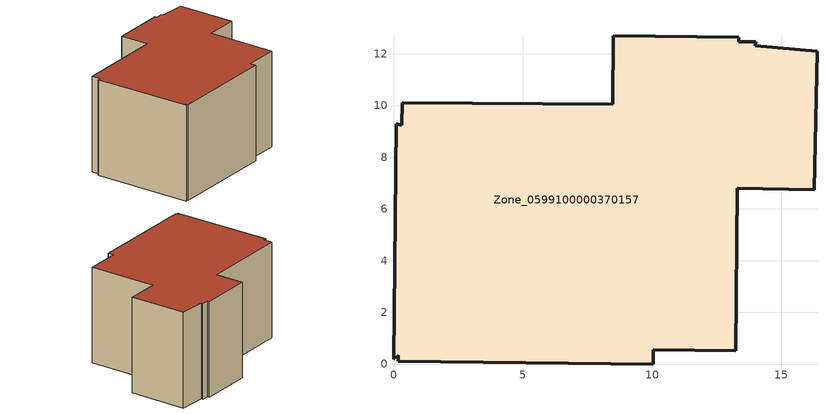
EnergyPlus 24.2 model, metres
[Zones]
Zone_0599100000370157
 floor ground (C_G): 8.48,10.04 8.51,12.69 13.35,12.64 13.35,12.47 14,12.46 13.99,12.31 16.38,12.09 16.27,6.75 13.3,6.81 13.23,0.53 10.05,0.55 10.05,0 0.18,0.11 0.19,0.35 0,0.18 0.11,9.3 0.32,9.24 0.33,10.1 z0
 wall outside (C_F): 16.27,6.75 16.38,12.09 13.99,12.31 14,12.46 13.35,12.47 13.35,12.64 8.51,12.69 8.48,10.04 0.33,10.1 0.32,9.24 0.11,9.3 0,0.18 0.19,0.35 0.18,0.11 10.05,0 10.05,0.55 13.23,0.53 13.3,6.81 16.27,6.75 z0:8.88
 roof outside (C_R): 0.19,0.35 0.18,0.11 10.05,0 10.05,0.55 13.23,0.53 13.3,6.81 16.27,6.75 16.38,12.09 13.99,12.31 14,12.46 13.35,12.47 13.35,12.64 8.51,12.69 8.48,10.04 0.33,10.1 0.32,9.24 0.11,9.3 0,0.18 z8.88
[BUILDING]
Pand.0599100000370157: North Axis=0; Terrain=City; Loads Convergence Tolerance Value=0.04; Temperature Convergence Tolerance Value=0.4; Solar Distribution=FullExterior; Maximum Number of Warmup Days=25; Minimum Number of Warmup Days=1
[Site:Location]
Rotterdam.The.Hague.AP_ZH_NLD Design_Conditions: Latitude=51.96; Longitude=4.45; Time Zone=1; Elevation=-4.5
[SITE:GROUNDTEMPERATURE:BUILDINGSURFACE]
18, 18, 18, 18, 18, 18, 18, 18, 18, 18, 18, 18
[MATERIAL] Thermal Absorptance=0.9; Solar Absorptance=0.7; Visible Absorptance=0.7
Name | Roughness | Thickness | Conductivity | Density | Specific Heat
G.D.1992-2005 | MediumSmooth | 0.15 | 0.06 | 540 | 1210
F.D.1992-2005 | Rough | 0.3 | 0.12 | 1920 | 840
R.D.1992-2005 | MediumRough | 0.2 | 0.08 | 1500 | 1000
[CONSTRUCTION]
C_G: G.D.1992-2005
C_F: F.D.1992-2005
C_R: R.D.1992-2005
[ZONE]
Zone_0599100000370157: Type=1; Multiplier=1; Ceiling Height=Autocalculate; Volume=Autocalculate; Floor Area=autocalculate; Part of Total Floor Area=Yes
[ZONEINFILTRATION:DESIGNFLOWRATE]
Infil_Zone_0599100000370157: Zone or ZoneList or Space or SpaceList=Zone_0599100000370157; Schedule=AlwaysOn; Design Flow Rate Calculation Method=Flow/Area; Flow Rate per Floor Area=0.0021; Constant Term Coefficient=1; Temperature Term Coefficient=0; Velocity Term Coefficient=0; Velocity Squared Term Coefficient=0
[HVACTEMPLATE:ZONE:IDEALLOADSAIRSYSTEM]
Zone_0599100000370157: Maximum Heating Supply Air Temperature=50; Minimum Cooling Supply Air Temperature=13; Maximum Heating Supply Air Humidity Ratio=0.0156; Minimum Cooling Supply Air Humidity Ratio=0.0077; Heating Limit=NoLimit; Cooling Limit=NoLimit; Dehumidification Control Type=ConstantSensibleHeatRatio; Cooling Sensible Heat Ratio=0.7; Dehumidification Setpoint=60; Humidification Control Type=None; Humidification Setpoint=30; Outdoor Air Method=None; Outdoor Air Flow Rate per Person=0.00944; Outdoor Air Flow Rate per Zone Floor Area=0; Outdoor Air Flow Rate per Zone=0; Demand Controlled Ventilation Type=None; Outdoor Air Economizer Type=NoEconomizer; Heat Recovery Type=None; Sensible Heat Recovery Effectiveness=0.7; Latent Heat Recovery Effectiveness=0.65
[ZONECONTROL:THERMOSTAT]
ThermostatControl_Zone_0599100000370157: Zone or ZoneList=Zone_0599100000370157; Control Type Schedule=DualSetpointControlType; Control 1=Thermostat_Zone_0599100000370157; Temperature Difference Between Cutout And Setpoint=0
[THERMOSTATSETPOINT:DUALSETPOINT]
Thermostat_Zone_0599100000370157: Heating Setpoint Temperature Schedule=HeatingSetpoint_Zone_0599100000370157; Cooling Setpoint Temperature Schedule=CoolingSetpoint_Zone_0599100000370157
[SCHEDULE:COMPACT]
HeatingSetpoint_Zone_0599100000370157: Through: 12/31, For: AllDays, Until: 24:00, 21
CoolingSetpoint_Zone_0599100000370157: Through: 12/31, For: AllDays, Until: 24:00, 24
DualSetpointControlType: Through: 12/31, For: AllDays, Until: 24:00, 4
AlwaysOn: Through: 12/31, For: AllDays, Until: 24:00, 1
